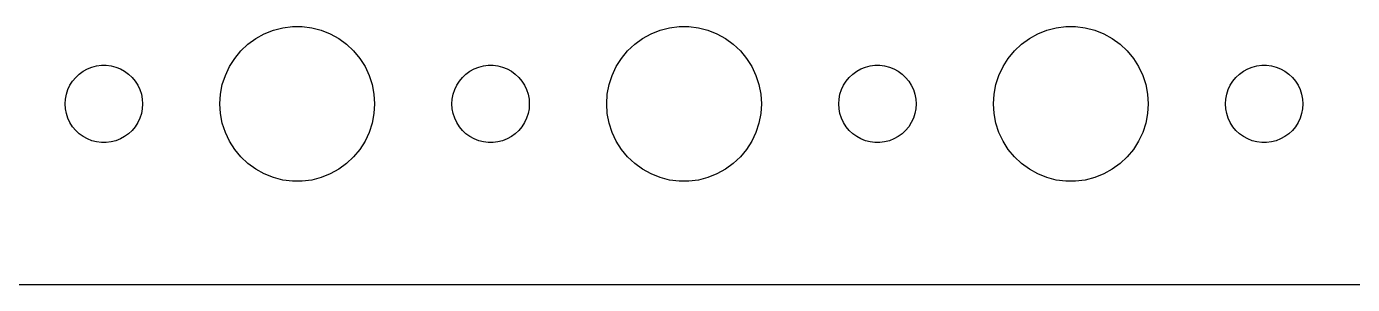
# Model space of a CAD drawing. Header units: metres. Extents: x -104 to 104, y -104 to 104.
# Drawn here: x -3 to 48.4, y -104.5 to -94.5 of the extents above; entities that cross this region are included whole.
import ezdxf

# ---------------------------------------------------------------- set-up
doc = ezdxf.new("R2010")
doc.units = ezdxf.units.M

msp = doc.modelspace()

# ---------------------------------------------------------------- linework, layer by layer
for p, q in [((6.57294, -94.6468), (6.93785, -94.5531)), ((6.93785, -94.5531), (7.31161, -94.5059)), ((7.31161, -94.5059), (7.68837, -94.5059)), ((7.68837, -94.5059), (8.06213, -94.5531)), ((8.06213, -94.5531), (8.42705, -94.6468)), ((21.5729, -94.6468), (21.9379, -94.5531)), ((21.9379, -94.5531), (22.3116, -94.5059)), ((22.3116, -94.5059), (22.6884, -94.5059)), ((22.6884, -94.5059), (23.0621, -94.5531)), ((23.0621, -94.5531), (23.427, -94.6468)), ((36.5729, -94.6468), (36.9379, -94.5531)), ((36.9379, -94.5531), (37.3116, -94.5059)), ((37.3116, -94.5059), (37.6884, -94.5059)), ((37.6884, -94.5059), (38.0621, -94.5531)), ((38.0621, -94.5531), (38.427, -94.6468)), ((5.58772, -95.1885), (5.89252, -94.967)), ((5.89252, -94.967), (6.22266, -94.7855)), ((6.22266, -94.7855), (6.57294, -94.6468)), ((8.42705, -94.6468), (8.77733, -94.7855)), ((8.77733, -94.7855), (9.10747, -94.967)), ((9.10747, -94.967), (9.41226, -95.1885)), ((20.5877, -95.1885), (20.8925, -94.967)), ((20.8925, -94.967), (21.2227, -94.7855)), ((21.2227, -94.7855), (21.5729, -94.6468)), ((23.427, -94.6468), (23.7773, -94.7855)), ((23.7773, -94.7855), (24.1075, -94.967)), ((24.1075, -94.967), (24.4123, -95.1885)), ((35.5877, -95.1885), (35.8925, -94.967)), ((35.8925, -94.967), (36.2227, -94.7855)), ((36.2227, -94.7855), (36.5729, -94.6468)), ((38.427, -94.6468), (38.7773, -94.7855)), ((38.7773, -94.7855), (39.1075, -94.967)), ((39.1075, -94.967), (39.4123, -95.1885)), ((5.07294, -95.7366), (5.31308, -95.4464)), ((5.31308, -95.4464), (5.58772, -95.1885)), ((9.41226, -95.1885), (9.6869, -95.4464)), ((9.6869, -95.4464), (9.92705, -95.7366)), ((20.0729, -95.7366), (20.3131, -95.4464)), ((20.3131, -95.4464), (20.5877, -95.1885)), ((24.4123, -95.1885), (24.6869, -95.4464)), ((24.6869, -95.4464), (24.927, -95.7366)), ((35.0729, -95.7366), (35.3131, -95.4464)), ((35.3131, -95.4464), (35.5877, -95.1885)), ((39.4123, -95.1885), (39.6869, -95.4464)), ((39.6869, -95.4464), (39.927, -95.7366)), ((-0.80373, -96.2335), (-0.63866, -96.1428)), ((-0.63866, -96.1428), (-0.46352, -96.0734)), ((-0.46352, -96.0734), (-0.28107, -96.0266)), ((-0.28107, -96.0266), (-0.09418, -96.003)), ((-0.09418, -96.003), (0.09418, -96.003)), ((0.09418, -96.003), (0.28107, -96.0266)), ((0.28107, -96.0266), (0.46352, -96.0734)), ((0.46352, -96.0734), (0.63866, -96.1428)), ((0.63866, -96.1428), (0.80373, -96.2335)), ((4.71066, -96.3956), (4.87108, -96.0547)), ((4.87108, -96.0547), (5.07294, -95.7366)), ((9.92705, -95.7366), (10.1289, -96.0547)), ((10.1289, -96.0547), (10.2893, -96.3956)), ((14.1963, -96.2335), (14.3613, -96.1428)), ((14.3613, -96.1428), (14.5365, -96.0734)), ((14.5365, -96.0734), (14.7189, -96.0266)), ((14.7189, -96.0266), (14.9058, -96.003)), ((14.9058, -96.003), (15.0942, -96.003)), ((15.0942, -96.003), (15.2811, -96.0266)), ((15.2811, -96.0266), (15.4635, -96.0734)), ((15.4635, -96.0734), (15.6387, -96.1428)), ((15.6387, -96.1428), (15.8037, -96.2335)), ((19.7107, -96.3956), (19.8711, -96.0547)), ((19.8711, -96.0547), (20.0729, -95.7366)), ((24.927, -95.7366), (25.1289, -96.0547)), ((25.1289, -96.0547), (25.2893, -96.3956)), ((29.1963, -96.2335), (29.3613, -96.1428)), ((29.3613, -96.1428), (29.5365, -96.0734)), ((29.5365, -96.0734), (29.7189, -96.0266)), ((29.7189, -96.0266), (29.9058, -96.003)), ((29.9058, -96.003), (30.0942, -96.003)), ((30.0942, -96.003), (30.2811, -96.0266)), ((30.2811, -96.0266), (30.4635, -96.0734)), ((30.4635, -96.0734), (30.6387, -96.1428)), ((30.6387, -96.1428), (30.8037, -96.2335)), ((34.7107, -96.3956), (34.8711, -96.0547)), ((34.8711, -96.0547), (35.0729, -95.7366)), ((39.927, -95.7366), (40.1289, -96.0547)), ((40.1289, -96.0547), (40.2893, -96.3956)), ((44.1963, -96.2335), (44.3613, -96.1428)), ((44.3613, -96.1428), (44.5365, -96.0734)), ((44.5365, -96.0734), (44.7189, -96.0266)), ((44.7189, -96.0266), (44.9058, -96.003)), ((44.9058, -96.003), (45.0942, -96.003)), ((45.0942, -96.003), (45.2811, -96.0266)), ((45.2811, -96.0266), (45.4635, -96.0734)), ((45.4635, -96.0734), (45.6387, -96.1428)), ((45.6387, -96.1428), (45.8037, -96.2335)), ((-1.31445, -96.7774), (-1.21352, -96.6183)), ((-1.21352, -96.6183), (-1.09344, -96.4732)), ((-1.09344, -96.4732), (-0.95613, -96.3442)), ((-0.95613, -96.3442), (-0.80373, -96.2335)), ((0.80373, -96.2335), (0.95613, -96.3442)), ((0.95613, -96.3442), (1.09344, -96.4732)), ((1.09344, -96.4732), (1.21352, -96.6183)), ((1.21352, -96.6183), (1.31445, -96.7774)), ((4.59424, -96.7539), (4.71066, -96.3956)), ((10.2893, -96.3956), (10.4057, -96.7539)), ((13.6855, -96.7774), (13.7865, -96.6183)), ((13.7865, -96.6183), (13.9065, -96.4732)), ((13.9065, -96.4732), (14.0439, -96.3442)), ((14.0439, -96.3442), (14.1963, -96.2335)), ((15.8037, -96.2335), (15.9561, -96.3442)), ((15.9561, -96.3442), (16.0934, -96.4732)), ((16.0934, -96.4732), (16.2135, -96.6183)), ((16.2135, -96.6183), (16.3145, -96.7774)), ((19.5942, -96.7539), (19.7107, -96.3956)), ((25.2893, -96.3956), (25.4057, -96.7539)), ((28.6855, -96.7774), (28.7865, -96.6183)), ((28.7865, -96.6183), (28.9065, -96.4732)), ((28.9065, -96.4732), (29.0439, -96.3442)), ((29.0439, -96.3442), (29.1963, -96.2335)), ((30.8037, -96.2335), (30.9561, -96.3442)), ((30.9561, -96.3442), (31.0934, -96.4732)), ((31.0934, -96.4732), (31.2135, -96.6183)), ((31.2135, -96.6183), (31.3145, -96.7774)), ((34.5942, -96.7539), (34.7107, -96.3956)), ((40.2893, -96.3956), (40.4057, -96.7539)), ((43.6855, -96.7774), (43.7865, -96.6183)), ((43.7865, -96.6183), (43.9065, -96.4732)), ((43.9065, -96.4732), (44.0439, -96.3442)), ((44.0439, -96.3442), (44.1963, -96.2335)), ((45.8037, -96.2335), (45.9561, -96.3442)), ((45.9561, -96.3442), (46.0934, -96.4732)), ((46.0934, -96.4732), (46.2135, -96.6183)), ((46.2135, -96.6183), (46.3145, -96.7774)), ((-1.48816, -97.312), (-1.45287, -97.127)), ((-1.45287, -97.127), (-1.39465, -96.9478)), ((-1.39465, -96.9478), (-1.31445, -96.7774)), ((1.31445, -96.7774), (1.39465, -96.9478)), ((1.39465, -96.9478), (1.45287, -97.127)), ((1.45287, -97.127), (1.48816, -97.312)), ((4.5, -97.5), (4.52365, -97.124)), ((4.52365, -97.124), (4.59424, -96.7539)), ((10.4057, -96.7539), (10.4763, -97.124)), ((10.4763, -97.124), (10.5, -97.5)), ((13.5118, -97.312), (13.5471, -97.127)), ((13.5471, -97.127), (13.6053, -96.9478)), ((13.6053, -96.9478), (13.6855, -96.7774)), ((16.3145, -96.7774), (16.3947, -96.9478)), ((16.3947, -96.9478), (16.4529, -97.127)), ((16.4529, -97.127), (16.4882, -97.312)), ((19.5, -97.5), (19.5237, -97.124)), ((19.5237, -97.124), (19.5942, -96.7539)), ((25.4057, -96.7539), (25.4763, -97.124)), ((25.4763, -97.124), (25.5, -97.5)), ((28.5118, -97.312), (28.5471, -97.127)), ((28.5471, -97.127), (28.6053, -96.9478)), ((28.6053, -96.9478), (28.6855, -96.7774)), ((31.3145, -96.7774), (31.3947, -96.9478)), ((31.3947, -96.9478), (31.4529, -97.127)), ((31.4529, -97.127), (31.4882, -97.312)), ((34.5, -97.5), (34.5237, -97.124)), ((34.5237, -97.124), (34.5942, -96.7539)), ((40.4057, -96.7539), (40.4763, -97.124)), ((40.4763, -97.124), (40.5, -97.5)), ((43.5118, -97.312), (43.5471, -97.127)), ((43.5471, -97.127), (43.6053, -96.9478)), ((43.6053, -96.9478), (43.6855, -96.7774)), ((46.3145, -96.7774), (46.3947, -96.9478)), ((46.3947, -96.9478), (46.4529, -97.127)), ((46.4529, -97.127), (46.4882, -97.312)), ((-1.5, -97.5), (-1.48816, -97.312)), ((-1.48816, -97.688), (-1.5, -97.5)), ((-1.45287, -97.873), (-1.48816, -97.688)), ((1.48816, -97.688), (1.45287, -97.873)), ((1.48816, -97.312), (1.5, -97.5)), ((1.5, -97.5), (1.48816, -97.688)), ((4.52365, -97.876), (4.5, -97.5)), ((10.5, -97.5), (10.4763, -97.876)), ((13.5, -97.5), (13.5118, -97.312)), ((13.5118, -97.688), (13.5, -97.5)), ((13.5471, -97.873), (13.5118, -97.688)), ((16.4882, -97.688), (16.4529, -97.873)), ((16.4882, -97.312), (16.5, -97.5)), ((16.5, -97.5), (16.4882, -97.688)), ((19.5237, -97.876), (19.5, -97.5)), ((25.5, -97.5), (25.4763, -97.876)), ((28.5, -97.5), (28.5118, -97.312)), ((28.5118, -97.688), (28.5, -97.5)), ((28.5471, -97.873), (28.5118, -97.688)), ((31.4882, -97.688), (31.4529, -97.873)), ((31.4882, -97.312), (31.5, -97.5)), ((31.5, -97.5), (31.4882, -97.688)), ((34.5237, -97.876), (34.5, -97.5)), ((40.5, -97.5), (40.4763, -97.876)), ((43.5, -97.5), (43.5118, -97.312)), ((43.5118, -97.688), (43.5, -97.5)), ((43.5471, -97.873), (43.5118, -97.688)), ((46.4882, -97.688), (46.4529, -97.873)), ((46.4882, -97.312), (46.5, -97.5)), ((46.5, -97.5), (46.4882, -97.688)), ((-1.39465, -98.0522), (-1.45287, -97.873)), ((-1.31445, -98.2226), (-1.39465, -98.0522)), ((1.39465, -98.0522), (1.31445, -98.2226)), ((1.45287, -97.873), (1.39465, -98.0522)), ((4.59424, -98.2461), (4.52365, -97.876)), ((10.4763, -97.876), (10.4057, -98.2461)), ((13.6053, -98.0522), (13.5471, -97.873)), ((13.6855, -98.2226), (13.6053, -98.0522)), ((16.3947, -98.0522), (16.3145, -98.2226)), ((16.4529, -97.873), (16.3947, -98.0522)), ((19.5942, -98.2461), (19.5237, -97.876)), ((25.4763, -97.876), (25.4057, -98.2461)), ((28.6053, -98.0522), (28.5471, -97.873)), ((28.6855, -98.2226), (28.6053, -98.0522)), ((31.3947, -98.0522), (31.3145, -98.2226)), ((31.4529, -97.873), (31.3947, -98.0522)), ((34.5942, -98.2461), (34.5237, -97.876)), ((40.4763, -97.876), (40.4057, -98.2461)), ((43.6053, -98.0522), (43.5471, -97.873)), ((43.6855, -98.2226), (43.6053, -98.0522)), ((46.3947, -98.0522), (46.3145, -98.2226)), ((46.4529, -97.873), (46.3947, -98.0522)), ((-1.21352, -98.3817), (-1.31445, -98.2226)), ((-1.09344, -98.5268), (-1.21352, -98.3817)), ((-0.95613, -98.6558), (-1.09344, -98.5268)), ((-0.80373, -98.7665), (-0.95613, -98.6558)), ((0.95613, -98.6558), (0.80373, -98.7665)), ((1.09344, -98.5268), (0.95613, -98.6558)), ((1.21352, -98.3817), (1.09344, -98.5268)), ((1.31445, -98.2226), (1.21352, -98.3817)), ((4.71066, -98.6044), (4.59424, -98.2461)), ((4.87108, -98.9453), (4.71066, -98.6044)), ((10.2893, -98.6044), (10.1289, -98.9453)), ((10.4057, -98.2461), (10.2893, -98.6044)), ((13.7865, -98.3817), (13.6855, -98.2226)), ((13.9065, -98.5268), (13.7865, -98.3817)), ((14.0439, -98.6558), (13.9065, -98.5268)), ((14.1963, -98.7665), (14.0439, -98.6558)), ((15.9561, -98.6558), (15.8037, -98.7665)), ((16.0934, -98.5268), (15.9561, -98.6558)), ((16.2135, -98.3817), (16.0934, -98.5268)), ((16.3145, -98.2226), (16.2135, -98.3817)), ((19.7107, -98.6044), (19.5942, -98.2461)), ((19.8711, -98.9453), (19.7107, -98.6044)), ((25.2893, -98.6044), (25.1289, -98.9453)), ((25.4057, -98.2461), (25.2893, -98.6044)), ((28.7865, -98.3817), (28.6855, -98.2226)), ((28.9065, -98.5268), (28.7865, -98.3817)), ((29.0439, -98.6558), (28.9065, -98.5268)), ((29.1963, -98.7665), (29.0439, -98.6558)), ((30.9561, -98.6558), (30.8037, -98.7665)), ((31.0934, -98.5268), (30.9561, -98.6558)), ((31.2135, -98.3817), (31.0934, -98.5268)), ((31.3145, -98.2226), (31.2135, -98.3817)), ((34.7107, -98.6044), (34.5942, -98.2461)), ((34.8711, -98.9453), (34.7107, -98.6044)), ((40.2893, -98.6044), (40.1289, -98.9453)), ((40.4057, -98.2461), (40.2893, -98.6044)), ((43.7865, -98.3817), (43.6855, -98.2226)), ((43.9065, -98.5268), (43.7865, -98.3817)), ((44.0439, -98.6558), (43.9065, -98.5268)), ((44.1963, -98.7665), (44.0439, -98.6558)), ((45.9561, -98.6558), (45.8037, -98.7665)), ((46.0934, -98.5268), (45.9561, -98.6558)), ((46.2135, -98.3817), (46.0934, -98.5268)), ((46.3145, -98.2226), (46.2135, -98.3817)), ((-0.63866, -98.8572), (-0.80373, -98.7665)), ((-0.46352, -98.9266), (-0.63866, -98.8572)), ((-0.28107, -98.9734), (-0.46352, -98.9266)), ((-0.09418, -98.997), (-0.28107, -98.9734)), ((0.09418, -98.997), (-0.09418, -98.997)), ((0.28107, -98.9734), (0.09418, -98.997)), ((0.46352, -98.9266), (0.28107, -98.9734)), ((0.63866, -98.8572), (0.46352, -98.9266)), ((0.80373, -98.7665), (0.63866, -98.8572)), ((5.07294, -99.2634), (4.87108, -98.9453)), ((10.1289, -98.9453), (9.92705, -99.2634)), ((14.3613, -98.8572), (14.1963, -98.7665)), ((14.5365, -98.9266), (14.3613, -98.8572)), ((14.7189, -98.9734), (14.5365, -98.9266)), ((14.9058, -98.997), (14.7189, -98.9734)), ((15.0942, -98.997), (14.9058, -98.997)), ((15.2811, -98.9734), (15.0942, -98.997)), ((15.4635, -98.9266), (15.2811, -98.9734)), ((15.6387, -98.8572), (15.4635, -98.9266)), ((15.8037, -98.7665), (15.6387, -98.8572)), ((20.0729, -99.2634), (19.8711, -98.9453)), ((25.1289, -98.9453), (24.927, -99.2634)), ((29.3613, -98.8572), (29.1963, -98.7665)), ((29.5365, -98.9266), (29.3613, -98.8572)), ((29.7189, -98.9734), (29.5365, -98.9266)), ((29.9058, -98.997), (29.7189, -98.9734)), ((30.0942, -98.997), (29.9058, -98.997)), ((30.2811, -98.9734), (30.0942, -98.997)), ((30.4635, -98.9266), (30.2811, -98.9734)), ((30.6387, -98.8572), (30.4635, -98.9266)), ((30.8037, -98.7665), (30.6387, -98.8572)), ((35.0729, -99.2634), (34.8711, -98.9453)), ((40.1289, -98.9453), (39.927, -99.2634)), ((44.3613, -98.8572), (44.1963, -98.7665)), ((44.5365, -98.9266), (44.3613, -98.8572)), ((44.7189, -98.9734), (44.5365, -98.9266)), ((44.9058, -98.997), (44.7189, -98.9734)), ((45.0942, -98.997), (44.9058, -98.997)), ((45.2811, -98.9734), (45.0942, -98.997)), ((45.4635, -98.9266), (45.2811, -98.9734)), ((45.6387, -98.8572), (45.4635, -98.9266)), ((45.8037, -98.7665), (45.6387, -98.8572)), ((5.31308, -99.5536), (5.07294, -99.2634)), ((5.58772, -99.8115), (5.31308, -99.5536)), ((9.6869, -99.5536), (9.41226, -99.8115)), ((9.92705, -99.2634), (9.6869, -99.5536)), ((20.3131, -99.5536), (20.0729, -99.2634)), ((20.5877, -99.8115), (20.3131, -99.5536)), ((24.6869, -99.5536), (24.4123, -99.8115)), ((24.927, -99.2634), (24.6869, -99.5536)), ((35.3131, -99.5536), (35.0729, -99.2634)), ((35.5877, -99.8115), (35.3131, -99.5536)), ((39.6869, -99.5536), (39.4123, -99.8115)), ((39.927, -99.2634), (39.6869, -99.5536)), ((5.89252, -100.033), (5.58772, -99.8115)), ((6.22266, -100.214), (5.89252, -100.033)), ((6.57294, -100.353), (6.22266, -100.214)), ((8.77733, -100.214), (8.42705, -100.353)), ((9.10747, -100.033), (8.77733, -100.214)), ((9.41226, -99.8115), (9.10747, -100.033)), ((20.8925, -100.033), (20.5877, -99.8115)), ((21.2227, -100.214), (20.8925, -100.033)), ((21.5729, -100.353), (21.2227, -100.214)), ((23.7773, -100.214), (23.427, -100.353)), ((24.1075, -100.033), (23.7773, -100.214)), ((24.4123, -99.8115), (24.1075, -100.033)), ((35.8925, -100.033), (35.5877, -99.8115)), ((36.2227, -100.214), (35.8925, -100.033)), ((36.5729, -100.353), (36.2227, -100.214)), ((38.7773, -100.214), (38.427, -100.353)), ((39.1075, -100.033), (38.7773, -100.214)), ((39.4123, -99.8115), (39.1075, -100.033)), ((6.93785, -100.447), (6.57294, -100.353)), ((7.31161, -100.494), (6.93785, -100.447)), ((7.68837, -100.494), (7.31161, -100.494)), ((8.06213, -100.447), (7.68837, -100.494)), ((8.42705, -100.353), (8.06213, -100.447)), ((21.9379, -100.447), (21.5729, -100.353)), ((22.3116, -100.494), (21.9379, -100.447)), ((22.6884, -100.494), (22.3116, -100.494)), ((23.0621, -100.447), (22.6884, -100.494)), ((23.427, -100.353), (23.0621, -100.447)), ((36.9379, -100.447), (36.5729, -100.353)), ((37.3116, -100.494), (36.9379, -100.447)), ((37.6884, -100.494), (37.3116, -100.494)), ((38.0621, -100.447), (37.6884, -100.494)), ((38.427, -100.353), (38.0621, -100.447)), ((-99.8139, -104.49), (99.8139, -104.49))]:
    msp.add_line(p, q)

doc.saveas('drawing.dxf')
